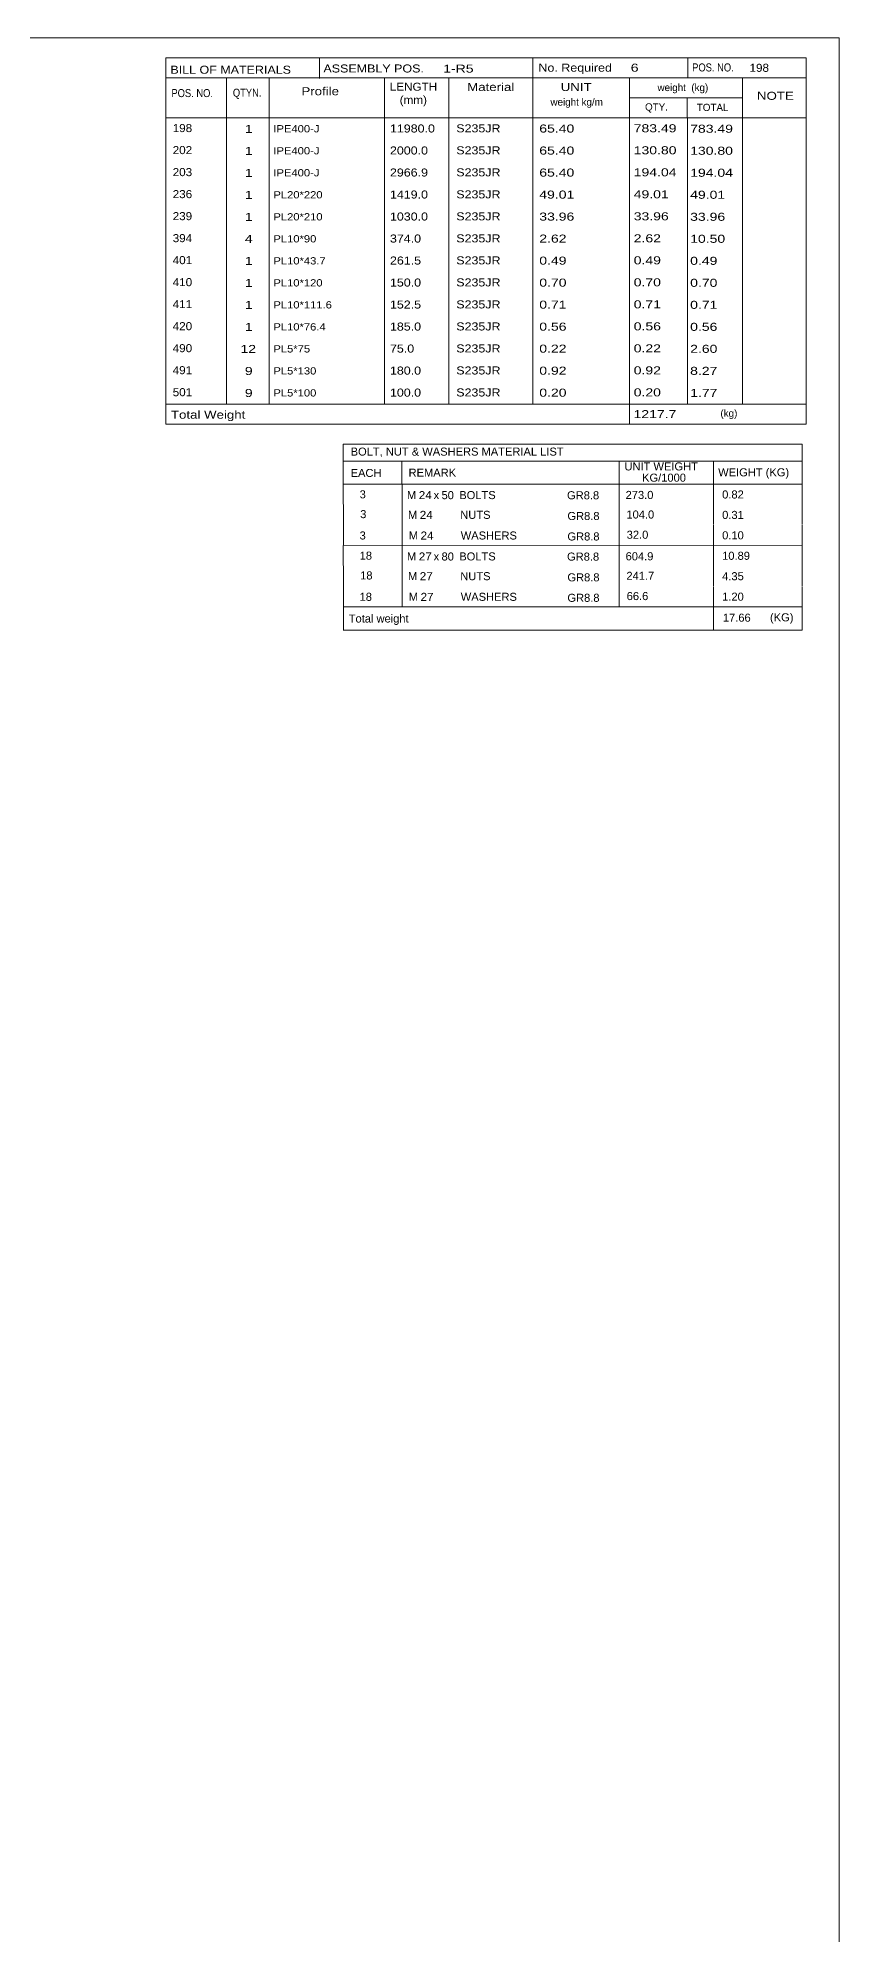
# Model space of a CAD drawing. Header units: millimetres. Extents: x 2 to 1174, y 1 to 825.
# Drawn here: x 954 to 1174, y 304 to 825 of the extents above; entities that cross this region are included whole.
import ezdxf

# ---------------------------------------------------------------- set-up
doc = ezdxf.new("R2010")
doc.units = ezdxf.units.MM
doc.linetypes.add('XKITLINE00', pattern=[0])
doc.layers.add('DrawingSheet', color=5, linetype='Continuous', lineweight=0)
doc.layers.add('OtherObjectType', color=7, linetype='Continuous', lineweight=0)
doc.styles.add('ARIAL_NARROW', font='ARIALN.TTF')

# ---------------------------------------------------------------- blocks, each defined once
blk = doc.blocks.new('*A213')
at = {"layer": 'DrawingSheet', "color": 5, "linetype": 'XKITLINE00', "lineweight": 0}
for p, q in [((1174, 825), (5, 825)), ((1174, 5), (1174, 825))]:
    blk.add_line(p, q, dxfattribs=at)
blk = doc.blocks.new('*A214')
at = {"layer": 'OtherObjectType', "color": 7, "linetype": 'XKITLINE00', "lineweight": 0}
for p, q in [((1037.76, 713.35), (1037.75, 702.35)), ((1037.76, 713.35), (1163.88, 713.35)), ((1163.88, 713.35), (1163.88, 702.35)), ((1037.75, 708.7), (1163.88, 708.7)), ((1053.87, 708.71), (1053.87, 702.35)), ((1113.57, 708.71), (1113.57, 702.35)), ((1139.47, 708.69), (1139.47, 702.35)), ((1037.76, 702.32), (1037.76, 696.82)), ((1037.77, 702.35), (1163.88, 702.35)), ((1053.92, 702.35), (1053.92, 696.73)), ((1113.57, 702.35), (1113.57, 696.73)), ((1139.5, 702.35), (1139.5, 696.85)), ((1163.88, 702.35), (1163.88, 696.85)), ((1037.79, 696.73), (1037.79, 691.12)), ((1053.95, 696.73), (1053.95, 691.11)), ((1113.57, 696.73), (1113.57, 691.11)), ((1139.5, 696.73), (1139.5, 691.23)), ((1163.88, 696.73), (1163.88, 691.23)), ((1037.79, 691.1), (1037.79, 685.53)), ((1053.95, 691.11), (1053.95, 685.49)), ((1113.57, 691.11), (1113.57, 685.49)), ((1139.5, 691.11), (1139.5, 685.5)), ((1163.88, 691.11), (1163.88, 685.5)), ((1163.88, 685.5), (1037.75, 685.53)), ((1037.76, 685.46), (1037.76, 679.96)), ((1053.92, 685.49), (1053.92, 679.87)), ((1113.57, 685.49), (1113.57, 679.87)), ((1139.5, 685.49), (1139.5, 679.99)), ((1163.88, 685.49), (1163.88, 679.99)), ((1037.79, 679.87), (1037.79, 674.26)), ((1053.95, 679.87), (1053.95, 674.26)), ((1113.57, 679.87), (1113.57, 674.26)), ((1139.5, 679.87), (1139.5, 674.37)), ((1163.88, 679.87), (1163.88, 674.37)), ((1037.79, 674.24), (1037.79, 668.67)), ((1053.95, 674.25), (1053.95, 668.64)), ((1113.57, 674.26), (1113.57, 668.64)), ((1139.5, 674.25), (1139.5, 668.65)), ((1163.88, 674.25), (1163.88, 668.64)), ((1163.88, 668.64), (1037.75, 668.67)), ((1037.78, 668.64), (1037.78, 662.23)), ((1037.85, 668.63), (1163.87, 668.64)), ((1139.5, 668.6), (1139.5, 662.19)), ((1163.87, 668.61), (1163.87, 662.19)), ((1037.77, 662.19), (1163.87, 662.19))]:
    blk.add_line(p, q, dxfattribs=at)
at = {"layer": 'OtherObjectType', "color": 7, "style": 'ARIAL_NARROW'}
for s, width, p in [('BOLT, NUT & WASHERS MATERIAL LIST', 1.211571, (1039.79, 710.19)), ('EACH', 1.211571, (1039.78, 704.32)), ('REMARK', 1.211571, (1055.7, 704.41)), ('UNIT WEIGHT', 1.211571, (1115.03, 706.12)), (' KG/1000', 1.211571, (1119.02, 703.03)), ('WEIGHT (KG)', 1.211571, (1140.78, 704.5)), ('3', 1.211571, (1042.26, 698.45)), ('M', 1.211571, (1055.26, 698.25)), ('24', 1.275, (1058.5, 698.23)), ('x', 1.211571, (1062.58, 698.23)), ('50', 1.211571, (1064.76, 698.22)), ('BOLTS', 1.211571, (1069.63, 698.24)), ('GR8.8', 1.211571, (1099.25, 698.19)), ('273.0', 1.211571, (1115.34, 698.28)), ('0.82', 1.211571, (1141.87, 698.41)), ('3', 1.211571, (1042.4, 693.01)), ('M', 1.211571, (1055.54, 692.81)), ('24', 1.275, (1058.78, 692.79)), ('NUTS', 1.211571, (1069.91, 692.81)), ('GR8.8', 1.211571, (1099.35, 692.49)), ('104.0', 1.211571, (1115.56, 692.9)), ('0.31', 1.211571, (1141.87, 692.79)), ('3', 1.211571, (1042.24, 687.14)), ('M', 1.211571, (1055.76, 687.14)), ('24', 1.275, (1059, 687.12)), ('WASHERS', 1.211571, (1070.04, 687.13)), ('GR8.8', 1.211571, (1099.35, 686.87)), ('32.0', 1.211571, (1115.64, 687.34)), ('0.10', 1.211571, (1141.87, 687.18)), ('18', 1.211571, (1042.26, 681.6)), ('M', 1.211571, (1055.26, 681.39)), ('27', 1.275, (1058.5, 681.37)), ('x', 1.211571, (1062.58, 681.37)), ('80', 1.211571, (1064.76, 681.36)), ('BOLTS', 1.211571, (1069.63, 681.38)), ('GR8.8', 1.211571, (1099.25, 681.33)), ('604.9', 1.211571, (1115.34, 681.42)), ('10.89', 1.211571, (1141.87, 681.56)), ('18', 1.211571, (1042.4, 676.15)), ('M', 1.211571, (1055.54, 675.96)), ('27', 1.275, (1058.78, 675.94)), ('NUTS', 1.211571, (1069.91, 675.95)), ('GR8.8', 1.211571, (1099.35, 675.63)), ('241.7', 1.211571, (1115.56, 676.05)), ('4.35', 1.211571, (1141.87, 675.94)), ('18', 1.211571, (1042.24, 670.28)), ('M', 1.211571, (1055.76, 670.28)), ('27', 1.275, (1059, 670.26)), ('WASHERS', 1.211571, (1070.04, 670.28)), ('66.6', 1.211571, (1115.64, 670.48)), ('1.20', 1.211571, (1141.87, 670.32)), ('GR8.8', 1.211571, (1099.35, 670.01)), ('Total weight', 1.211571, (1039.26, 664.31)), ('17.66', 1.211571, (1142.07, 664.54)), ('(KG)', 1.211571, (1155.02, 664.64))]:
    blk.add_text(s, height=2.2, dxfattribs=dict(at, width=width)).set_placement(p)
blk = doc.blocks.new('*A219')
at = {"layer": 'OtherObjectType', "color": 7, "linetype": 'XKITLINE00', "lineweight": 0}
for p, q in [((988.98, 819.5), (1164.98, 819.5)), ((988.98, 819.5), (988.98, 808.5)), ((1031.26, 819.42), (1031.26, 813.87)), ((1089.85, 814), (1089.85, 819.5)), ((1132.43, 813.96), (1132.43, 819.42)), ((1164.98, 814), (1164.98, 819.5)), ((988.98, 814), (1164.98, 814)), ((1005.64, 814), (1005.64, 803)), ((1017.4, 813.98), (1017.4, 803.03)), ((1049.12, 813.99), (1049.13, 803)), ((1066.78, 813.98), (1066.78, 803)), ((1089.85, 813.98), (1089.85, 803)), ((1116.43, 814), (1116.43, 803)), ((1147.42, 814), (1147.42, 803)), ((1164.98, 814), (1164.98, 808.5)), ((988.98, 808.5), (988.98, 803)), ((1116.45, 808.52), (1147.45, 808.52)), ((1132.28, 808.52), (1132.28, 803)), ((1164.98, 808.5), (1164.98, 803)), ((988.98, 803), (1164.98, 803)), ((988.98, 803), (988.98, 796.95)), ((1005.63, 803), (1005.63, 796.95)), ((1017.44, 802.99), (1017.44, 796.95)), ((1049.12, 803), (1049.11, 796.95)), ((1066.79, 803), (1066.79, 796.95)), ((1089.87, 803), (1089.87, 796.95)), ((1116.44, 803), (1116.44, 796.95)), ((1132.33, 802.95), (1132.33, 796.95)), ((1147.43, 803), (1147.43, 796.95)), ((1164.98, 803), (1164.98, 796.95)), ((988.98, 796.95), (988.98, 790.9)), ((1005.63, 796.95), (1005.63, 790.9)), ((1017.44, 796.94), (1017.44, 790.9)), ((1049.12, 796.95), (1049.11, 790.9)), ((1066.79, 796.95), (1066.79, 790.9)), ((1089.87, 796.95), (1089.87, 790.9)), ((1116.44, 796.95), (1116.44, 790.9)), ((1132.33, 796.9), (1132.33, 790.9)), ((1147.43, 796.95), (1147.43, 790.9)), ((1164.98, 796.95), (1164.98, 790.9)), ((988.98, 790.9), (988.98, 784.85)), ((1005.63, 790.9), (1005.63, 784.85)), ((1017.44, 790.89), (1017.44, 784.85)), ((1049.12, 790.9), (1049.11, 784.85)), ((1066.79, 790.9), (1066.79, 784.85)), ((1089.87, 790.9), (1089.87, 784.85)), ((1116.44, 790.9), (1116.44, 784.85)), ((1132.33, 790.85), (1132.33, 784.85)), ((1147.43, 790.9), (1147.43, 784.85)), ((1164.98, 790.9), (1164.98, 784.85)), ((988.98, 784.85), (988.98, 778.8)), ((1005.63, 784.85), (1005.63, 778.8)), ((1017.44, 784.84), (1017.44, 778.8)), ((1049.12, 784.85), (1049.11, 778.8)), ((1066.79, 784.85), (1066.79, 778.8)), ((1089.87, 784.85), (1089.87, 778.8)), ((1116.44, 784.85), (1116.44, 778.8)), ((1132.33, 784.8), (1132.33, 778.8)), ((1147.43, 784.85), (1147.43, 778.8)), ((1164.98, 784.85), (1164.98, 778.8)), ((988.98, 778.8), (988.98, 772.75)), ((1005.63, 778.8), (1005.63, 772.75)), ((1017.44, 778.79), (1017.44, 772.75)), ((1049.12, 778.8), (1049.11, 772.75)), ((1066.79, 778.8), (1066.79, 772.75)), ((1089.87, 778.8), (1089.87, 772.75)), ((1116.44, 778.8), (1116.44, 772.75)), ((1132.33, 778.75), (1132.33, 772.75)), ((1147.43, 778.8), (1147.43, 772.75)), ((1164.98, 778.8), (1164.98, 772.75)), ((988.98, 772.75), (988.98, 766.7)), ((1005.63, 772.75), (1005.63, 766.7)), ((1017.44, 772.74), (1017.44, 766.7)), ((1049.12, 772.75), (1049.11, 766.7)), ((1066.79, 772.75), (1066.79, 766.7)), ((1089.87, 772.75), (1089.87, 766.7)), ((1116.44, 772.75), (1116.44, 766.7)), ((1132.33, 772.7), (1132.33, 766.7)), ((1147.43, 772.75), (1147.43, 766.7)), ((1164.98, 772.75), (1164.98, 766.7)), ((988.98, 766.7), (988.98, 760.65)), ((1005.63, 766.7), (1005.63, 760.65)), ((1017.44, 766.69), (1017.44, 760.65)), ((1049.12, 766.7), (1049.11, 760.65)), ((1066.79, 766.7), (1066.79, 760.65)), ((1089.87, 766.7), (1089.87, 760.65)), ((1116.44, 766.7), (1116.44, 760.65)), ((1132.33, 766.65), (1132.33, 760.65)), ((1147.43, 766.7), (1147.43, 760.65)), ((1164.98, 766.7), (1164.98, 760.65)), ((988.98, 760.65), (988.98, 754.6)), ((1005.63, 760.65), (1005.63, 754.6)), ((1017.44, 760.64), (1017.44, 754.6)), ((1049.12, 760.65), (1049.11, 754.6)), ((1066.79, 760.65), (1066.79, 754.6)), ((1089.87, 760.65), (1089.87, 754.6)), ((1116.44, 760.65), (1116.44, 754.6)), ((1132.33, 760.6), (1132.33, 754.6)), ((1147.43, 760.65), (1147.43, 754.6)), ((1164.98, 760.65), (1164.98, 754.6)), ((988.98, 754.6), (988.98, 748.55)), ((1005.63, 754.6), (1005.63, 748.55)), ((1017.44, 754.59), (1017.44, 748.55)), ((1049.12, 754.6), (1049.11, 748.55)), ((1066.79, 754.6), (1066.79, 748.55)), ((1089.87, 754.6), (1089.87, 748.55)), ((1116.44, 754.6), (1116.44, 748.55)), ((1132.33, 754.55), (1132.33, 748.55)), ((1147.43, 754.6), (1147.43, 748.55)), ((1164.98, 754.6), (1164.98, 748.55)), ((988.98, 748.55), (988.98, 742.5)), ((1005.63, 748.55), (1005.63, 742.5)), ((1017.44, 748.54), (1017.44, 742.5)), ((1049.12, 748.55), (1049.11, 742.5)), ((1066.79, 748.55), (1066.79, 742.5)), ((1089.87, 748.55), (1089.87, 742.5)), ((1116.44, 748.55), (1116.44, 742.5)), ((1132.33, 748.5), (1132.33, 742.5)), ((1147.43, 748.55), (1147.43, 742.5)), ((1164.98, 748.55), (1164.98, 742.5)), ((988.98, 742.5), (988.98, 736.45)), ((1005.63, 742.5), (1005.63, 736.45)), ((1017.44, 742.49), (1017.44, 736.45)), ((1049.12, 742.5), (1049.11, 736.45)), ((1066.79, 742.5), (1066.79, 736.45)), ((1089.87, 742.5), (1089.87, 736.45)), ((1116.44, 742.5), (1116.44, 736.45)), ((1132.33, 742.45), (1132.33, 736.45)), ((1147.43, 742.5), (1147.43, 736.45)), ((1164.98, 742.5), (1164.98, 736.45)), ((988.98, 736.45), (988.98, 730.4)), ((1005.63, 736.45), (1005.63, 730.4)), ((1017.44, 736.44), (1017.44, 730.4)), ((1049.12, 736.45), (1049.11, 730.4)), ((1066.79, 736.45), (1066.79, 730.4)), ((1089.87, 736.45), (1089.87, 730.4)), ((1116.44, 736.45), (1116.44, 730.4)), ((1132.33, 736.4), (1132.33, 730.4)), ((1147.43, 736.45), (1147.43, 730.4)), ((1164.98, 736.45), (1164.98, 730.4)), ((988.98, 730.4), (988.98, 724.35)), ((1005.63, 730.4), (1005.63, 724.35)), ((1017.44, 730.39), (1017.44, 724.35)), ((1049.12, 730.4), (1049.11, 724.35)), ((1066.79, 730.4), (1066.79, 724.35)), ((1089.87, 730.4), (1089.87, 724.35)), ((1116.44, 730.4), (1116.44, 724.35)), ((1132.33, 730.35), (1132.33, 724.35)), ((1147.43, 730.4), (1147.43, 724.35)), ((1164.98, 730.4), (1164.98, 724.35)), ((988.98, 724.35), (1164.98, 724.35)), ((988.98, 724.35), (988.98, 718.85)), ((1116.44, 724.35), (1116.44, 718.85)), ((1164.98, 724.35), (1164.98, 718.85)), ((988.98, 718.85), (1164.98, 718.85))]:
    blk.add_line(p, q, dxfattribs=at)
at = {"layer": 'OtherObjectType', "color": 7, "style": 'ARIAL_NARROW'}
for s, height, width, p in [('BILL OF MATERIALS', 2.2, 1.36, (990.25, 815.16)), ('ASSEMBLY POS.', 2.2, 1.36, (1032.3, 815.5)), ('1-R5', 2.2, 1.525501, (1065.23, 815.46)), ('No. Required', 2.2, 1.36, (1091.39, 815.72)), ('6', 2.2, 1.525501, (1116.75, 815.72)), ('POS. NO.', 2.2, 1.02, (1133.63, 815.79)), ('198', 2.2, 1.270501, (1149.4, 815.69)), ('POS. NO.', 2.2, 1.02, (990.53, 808.74)), ('QTYN.', 2.2, 1.02, (1007.42, 808.84)), ('Profile', 2.2, 1.445, (1026.26, 809.25)), ('LENGTH', 2.2, 1.275, (1050.54, 810.49)), ('(mm)', 2.2, 1.275, (1053.26, 806.86)), ('Material', 2.2, 1.445, (1071.81, 810.41)), ('weight kg/m', 1.98, 1.19, (1094.69, 806.4)), ('UNIT', 2.2, 1.445, (1097.52, 810.4)), ('weight  (kg)', 1.98, 1.19, (1124.11, 810.39)), ('NOTE', 2.2, 1.445, (1151.44, 807.99)), ('QTY.', 1.98, 1.19, (1120.68, 805.03)), ('TOTAL', 1.98, 1.19, (1134.9, 804.91)), ('198', 2.2, 1.270501, (990.89, 799.12)), ('1', 2.2, 1.525501, (1010.71, 798.91)), ('IPE400-J', 1.98, 1.355501, (1018.56, 799.04)), ('11980.0', 2.2, 1.355501, (1050.59, 799.01)), ('S235JR', 2.2, 1.355501, (1068.81, 799.05)), ('65.40', 2.2, 1.525501, (1091.62, 798.99)), ('783.49', 2.2, 1.525501, (1117.57, 799.07)), ('783.49', 2.2, 1.525501, (1133.08, 798.94)), ('202', 2.2, 1.270501, (990.89, 793.07)), ('1', 2.2, 1.525501, (1010.71, 792.86)), ('IPE400-J', 1.98, 1.355501, (1018.56, 792.99)), ('2000.0', 2.2, 1.355501, (1050.59, 792.96)), ('S235JR', 2.2, 1.355501, (1068.81, 793)), ('65.40', 2.2, 1.525501, (1091.62, 792.94)), ('130.80', 2.2, 1.525501, (1117.57, 793.02)), ('130.80', 2.2, 1.525501, (1133.08, 792.89)), ('203', 2.2, 1.270501, (990.89, 787.02)), ('1', 2.2, 1.525501, (1010.71, 786.81)), ('IPE400-J', 1.98, 1.355501, (1018.56, 786.94)), ('2966.9', 2.2, 1.355501, (1050.59, 786.91)), ('S235JR', 2.2, 1.355501, (1068.81, 786.95)), ('65.40', 2.2, 1.525501, (1091.62, 786.89)), ('194.04', 2.2, 1.525501, (1117.57, 786.97)), ('194.04', 2.2, 1.525501, (1133.08, 786.84)), ('236', 2.2, 1.270501, (990.89, 780.97)), ('1', 2.2, 1.525501, (1010.71, 780.76)), ('PL20*220', 1.98, 1.355501, (1018.56, 780.89)), ('1419.0', 2.2, 1.355501, (1050.59, 780.86)), ('S235JR', 2.2, 1.355501, (1068.81, 780.9)), ('49.01', 2.2, 1.525501, (1091.62, 780.84)), ('49.01', 2.2, 1.525501, (1117.57, 780.92)), ('49.01', 2.2, 1.525501, (1133.08, 780.79)), ('239', 2.2, 1.270501, (990.89, 774.92)), ('1', 2.2, 1.525501, (1010.71, 774.71)), ('PL20*210', 1.98, 1.355501, (1018.56, 774.84)), ('1030.0', 2.2, 1.355501, (1050.59, 774.81)), ('S235JR', 2.2, 1.355501, (1068.81, 774.85)), ('33.96', 2.2, 1.525501, (1091.62, 774.79)), ('33.96', 2.2, 1.525501, (1117.57, 774.87)), ('33.96', 2.2, 1.525501, (1133.08, 774.74)), ('394', 2.2, 1.270501, (990.89, 768.87)), ('4', 2.2, 1.525501, (1010.71, 768.66)), ('PL10*90', 1.98, 1.355501, (1018.56, 768.79)), ('374.0', 2.2, 1.355501, (1050.59, 768.76)), ('S235JR', 2.2, 1.355501, (1068.81, 768.8)), ('2.62', 2.2, 1.525501, (1091.62, 768.74)), ('2.62', 2.2, 1.525501, (1117.57, 768.82)), ('10.50', 2.2, 1.525501, (1133.08, 768.69)), ('401', 2.2, 1.270501, (990.89, 762.82)), ('1', 2.2, 1.525501, (1010.71, 762.61)), ('PL10*43.7', 1.98, 1.355501, (1018.56, 762.74)), ('261.5', 2.2, 1.355501, (1050.59, 762.71)), ('S235JR', 2.2, 1.355501, (1068.81, 762.75)), ('0.49', 2.2, 1.525501, (1091.62, 762.69)), ('0.49', 2.2, 1.525501, (1117.57, 762.77)), ('0.49', 2.2, 1.525501, (1133.08, 762.64)), ('410', 2.2, 1.270501, (990.89, 756.77)), ('1', 2.2, 1.525501, (1010.71, 756.56)), ('PL10*120', 1.98, 1.355501, (1018.56, 756.69)), ('150.0', 2.2, 1.355501, (1050.59, 756.66)), ('S235JR', 2.2, 1.355501, (1068.81, 756.7)), ('0.70', 2.2, 1.525501, (1091.62, 756.64)), ('0.70', 2.2, 1.525501, (1117.57, 756.72)), ('0.70', 2.2, 1.525501, (1133.08, 756.59)), ('411', 2.2, 1.270501, (990.89, 750.72)), ('1', 2.2, 1.525501, (1010.71, 750.51)), ('PL10*111.6', 1.98, 1.355501, (1018.56, 750.64)), ('152.5', 2.2, 1.355501, (1050.59, 750.61)), ('S235JR', 2.2, 1.355501, (1068.81, 750.65)), ('0.71', 2.2, 1.525501, (1091.62, 750.59)), ('0.71', 2.2, 1.525501, (1117.57, 750.67)), ('0.71', 2.2, 1.525501, (1133.08, 750.54)), ('420', 2.2, 1.270501, (990.89, 744.67)), ('1', 2.2, 1.525501, (1010.71, 744.46)), ('PL10*76.4', 1.98, 1.355501, (1018.56, 744.59)), ('185.0', 2.2, 1.355501, (1050.59, 744.56)), ('S235JR', 2.2, 1.355501, (1068.81, 744.6)), ('0.56', 2.2, 1.525501, (1091.62, 744.54)), ('0.56', 2.2, 1.525501, (1117.57, 744.62)), ('0.56', 2.2, 1.525501, (1133.08, 744.49)), ('490', 2.2, 1.270501, (990.89, 738.62)), ('12', 2.2, 1.525501, (1009.51, 738.41)), ('PL5*75', 1.98, 1.355501, (1018.56, 738.54)), ('75.0', 2.2, 1.355501, (1050.59, 738.51)), ('S235JR', 2.2, 1.355501, (1068.81, 738.55)), ('0.22', 2.2, 1.525501, (1091.62, 738.49)), ('0.22', 2.2, 1.525501, (1117.57, 738.57)), ('2.60', 2.2, 1.525501, (1133.08, 738.44)), ('491', 2.2, 1.270501, (990.89, 732.57)), ('9', 2.2, 1.525501, (1010.71, 732.36)), ('PL5*130', 1.98, 1.355501, (1018.56, 732.49)), ('180.0', 2.2, 1.355501, (1050.59, 732.46)), ('S235JR', 2.2, 1.355501, (1068.81, 732.5)), ('0.92', 2.2, 1.525501, (1091.62, 732.44)), ('0.92', 2.2, 1.525501, (1117.57, 732.52)), ('8.27', 2.2, 1.525501, (1133.08, 732.39)), ('501', 2.2, 1.270501, (990.89, 726.52)), ('9', 2.2, 1.525501, (1010.71, 726.31)), ('PL5*100', 1.98, 1.355501, (1018.56, 726.44)), ('100.0', 2.2, 1.355501, (1050.59, 726.41)), ('S235JR', 2.2, 1.355501, (1068.81, 726.45)), ('0.20', 2.2, 1.525501, (1091.62, 726.39)), ('0.20', 2.2, 1.525501, (1117.57, 726.47)), ('1.77', 2.2, 1.525501, (1133.08, 726.34)), ('Total Weight', 2.2, 1.445, (990.4, 720.34)), ('1217.7', 2.2, 1.525501, (1117.52, 720.49)), ('(kg)', 1.98, 1.19, (1141.4, 720.86))]:
    blk.add_text(s, height=height, dxfattribs=dict(at, width=width)).set_placement(p)

msp = doc.modelspace()

# ---------------------------------------------------------------- block references
at = {"lineweight": 0}
for name in ['*A213', '*A219', '*A214']:
    msp.add_blockref(name, (0, 0), dxfattribs=at)

doc.saveas('drawing.dxf')
